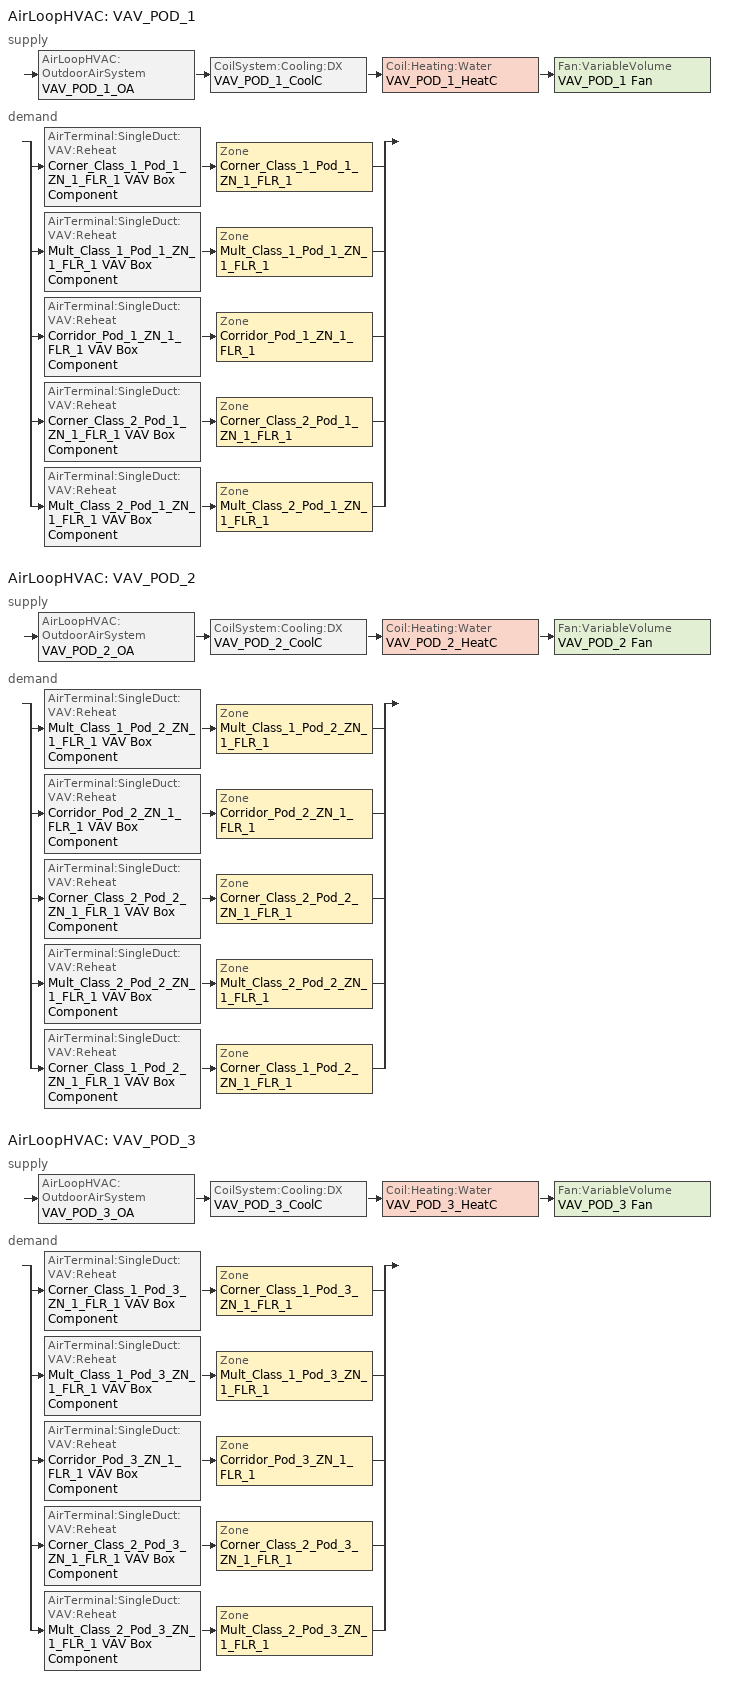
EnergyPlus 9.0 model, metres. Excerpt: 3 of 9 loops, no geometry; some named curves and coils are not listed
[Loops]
AirLoopHVAC 'VAV_POD_1'
 supply: AirLoopHVAC:OutdoorAirSystem 'VAV_POD_1_OA' > CoilSystem:Cooling:DX 'VAV_POD_1_CoolC' > Coil:Heating:Water 'VAV_POD_1_HeatC' > Fan:VariableVolume 'VAV_POD_1 Fan'
 demand: split
  | AirTerminal:SingleDuct:VAV:Reheat 'Corner_Class_1_Pod_1_ZN_1_FLR_1 VAV Box Component' > Zone 'Corner_Class_1_Pod_1_ZN_1_FLR_1'
  | AirTerminal:SingleDuct:VAV:Reheat 'Mult_Class_1_Pod_1_ZN_1_FLR_1 VAV Box Component' > Zone 'Mult_Class_1_Pod_1_ZN_1_FLR_1'
  | AirTerminal:SingleDuct:VAV:Reheat 'Corridor_Pod_1_ZN_1_FLR_1 VAV Box Component' > Zone 'Corridor_Pod_1_ZN_1_FLR_1'
  | AirTerminal:SingleDuct:VAV:Reheat 'Corner_Class_2_Pod_1_ZN_1_FLR_1 VAV Box Component' > Zone 'Corner_Class_2_Pod_1_ZN_1_FLR_1'
  | AirTerminal:SingleDuct:VAV:Reheat 'Mult_Class_2_Pod_1_ZN_1_FLR_1 VAV Box Component' > Zone 'Mult_Class_2_Pod_1_ZN_1_FLR_1'
AirLoopHVAC 'VAV_POD_2'
 supply: AirLoopHVAC:OutdoorAirSystem 'VAV_POD_2_OA' > CoilSystem:Cooling:DX 'VAV_POD_2_CoolC' > Coil:Heating:Water 'VAV_POD_2_HeatC' > Fan:VariableVolume 'VAV_POD_2 Fan'
 demand: split
  | AirTerminal:SingleDuct:VAV:Reheat 'Mult_Class_1_Pod_2_ZN_1_FLR_1 VAV Box Component' > Zone 'Mult_Class_1_Pod_2_ZN_1_FLR_1'
  | AirTerminal:SingleDuct:VAV:Reheat 'Corridor_Pod_2_ZN_1_FLR_1 VAV Box Component' > Zone 'Corridor_Pod_2_ZN_1_FLR_1'
  | AirTerminal:SingleDuct:VAV:Reheat 'Corner_Class_2_Pod_2_ZN_1_FLR_1 VAV Box Component' > Zone 'Corner_Class_2_Pod_2_ZN_1_FLR_1'
  | AirTerminal:SingleDuct:VAV:Reheat 'Mult_Class_2_Pod_2_ZN_1_FLR_1 VAV Box Component' > Zone 'Mult_Class_2_Pod_2_ZN_1_FLR_1'
  | AirTerminal:SingleDuct:VAV:Reheat 'Corner_Class_1_Pod_2_ZN_1_FLR_1 VAV Box Component' > Zone 'Corner_Class_1_Pod_2_ZN_1_FLR_1'
AirLoopHVAC 'VAV_POD_3'
 supply: AirLoopHVAC:OutdoorAirSystem 'VAV_POD_3_OA' > CoilSystem:Cooling:DX 'VAV_POD_3_CoolC' > Coil:Heating:Water 'VAV_POD_3_HeatC' > Fan:VariableVolume 'VAV_POD_3 Fan'
 demand: split
  | AirTerminal:SingleDuct:VAV:Reheat 'Corner_Class_1_Pod_3_ZN_1_FLR_1 VAV Box Component' > Zone 'Corner_Class_1_Pod_3_ZN_1_FLR_1'
  | AirTerminal:SingleDuct:VAV:Reheat 'Mult_Class_1_Pod_3_ZN_1_FLR_1 VAV Box Component' > Zone 'Mult_Class_1_Pod_3_ZN_1_FLR_1'
  | AirTerminal:SingleDuct:VAV:Reheat 'Corridor_Pod_3_ZN_1_FLR_1 VAV Box Component' > Zone 'Corridor_Pod_3_ZN_1_FLR_1'
  | AirTerminal:SingleDuct:VAV:Reheat 'Corner_Class_2_Pod_3_ZN_1_FLR_1 VAV Box Component' > Zone 'Corner_Class_2_Pod_3_ZN_1_FLR_1'
  | AirTerminal:SingleDuct:VAV:Reheat 'Mult_Class_2_Pod_3_ZN_1_FLR_1 VAV Box Component' > Zone 'Mult_Class_2_Pod_3_ZN_1_FLR_1'
[Sizing:Zone] Zone Cooling Design Supply Air Temperature Input Method=SupplyAirTemperature; Zone Cooling Design Supply Air Temperature {C}=12.8; Zone Heating Design Supply Air Temperature Input Method=SupplyAirTemperature; Zone Heating Design Supply Air Temperature {C}=40; Zone Cooling Design Supply Air Humidity Ratio {kgWater/kgDryAir}=0.0085; Zone Heating Design Supply Air Humidity Ratio {kgWater/kgDryAir}=0.008; Cooling Design Air Flow Method=DesignDay; Cooling Design Air Flow Rate {m3/s}=0; Cooling Minimum Air Flow {m3/s}=0; Cooling Minimum Air Flow Fraction=0; Heating Design Air Flow Method=DesignDay; Heating Design Air Flow Rate {m3/s}=0; Design Specification Zone Air Distribution Object=VAV_Zone_AirDistribution
Name | Design Specification Outdoor Air Object
Corner_Class_1_Pod_1_ZN_1_FLR_1 | SZ DSOA Corner_Class_1_Pod_1_ZN_1_FLR_1
Mult_Class_1_Pod_1_ZN_1_FLR_1 | SZ DSOA Mult_Class_1_Pod_1_ZN_1_FLR_1
Corridor_Pod_1_ZN_1_FLR_1 | SZ DSOA Corridor_Pod_1_ZN_1_FLR_1
Corner_Class_2_Pod_1_ZN_1_FLR_1 | SZ DSOA Corner_Class_2_Pod_1_ZN_1_FLR_1
Mult_Class_2_Pod_1_ZN_1_FLR_1 | SZ DSOA Mult_Class_2_Pod_1_ZN_1_FLR_1
Corner_Class_1_Pod_2_ZN_1_FLR_1 | SZ DSOA Corner_Class_1_Pod_2_ZN_1_FLR_1
Mult_Class_1_Pod_2_ZN_1_FLR_1 | SZ DSOA Mult_Class_1_Pod_2_ZN_1_FLR_1
Corridor_Pod_2_ZN_1_FLR_1 | SZ DSOA Corridor_Pod_2_ZN_1_FLR_1
Corner_Class_2_Pod_2_ZN_1_FLR_1 | SZ DSOA Corner_Class_2_Pod_2_ZN_1_FLR_1
Mult_Class_2_Pod_2_ZN_1_FLR_1 | SZ DSOA Mult_Class_2_Pod_2_ZN_1_FLR_1
Corner_Class_1_Pod_3_ZN_1_FLR_1 | SZ DSOA Corner_Class_1_Pod_3_ZN_1_FLR_1
Mult_Class_1_Pod_3_ZN_1_FLR_1 | SZ DSOA Mult_Class_1_Pod_3_ZN_1_FLR_1
Corridor_Pod_3_ZN_1_FLR_1 | SZ DSOA Corridor_Pod_3_ZN_1_FLR_1
Corner_Class_2_Pod_3_ZN_1_FLR_1 | SZ DSOA Corner_Class_2_Pod_3_ZN_1_FLR_1
Mult_Class_2_Pod_3_ZN_1_FLR_1 | SZ DSOA Mult_Class_2_Pod_3_ZN_1_FLR_1
[DesignSpecification:OutdoorAir]
Name | Outdoor Air Method | Outdoor Air Flow per Zone Floor Area {m3/s-m2} | Outdoor Air Flow per Person {m3/s-person}
SZ DSOA Corner_Class_1_Pod_1_ZN_1_FLR_1; SZ DSOA Mult_Class_1_Pod_1_ZN_1_FLR_1; SZ DSOA Corner_Class_2_Pod_1_ZN_1_FLR_1; SZ DSOA Mult_Class_2_Pod_1_ZN_1_FLR_1; SZ DSOA Corner_Class_1_Pod_2_ZN_1_FLR_1; SZ DSOA Mult_Class_1_Pod_2_ZN_1_FLR_1; SZ DSOA Corner_Class_2_Pod_2_ZN_1_FLR_1; SZ DSOA Mult_Class_2_Pod_2_ZN_1_FLR_1; SZ DSOA Corner_Class_1_Pod_3_ZN_1_FLR_1; SZ DSOA Mult_Class_1_Pod_3_ZN_1_FLR_1; SZ DSOA Corner_Class_2_Pod_3_ZN_1_FLR_1; SZ DSOA Mult_Class_2_Pod_3_ZN_1_FLR_1 | Flow/Area | 0.00187948
SZ DSOA Corridor_Pod_1_ZN_1_FLR_1; SZ DSOA Corridor_Pod_2_ZN_1_FLR_1; SZ DSOA Corridor_Pod_3_ZN_1_FLR_1 | Flow/Area | 0.000304781
Classroom_OA_Design_Spec | Sum | 0.00060972 | 0.00472
Corridor_OA_Design_Spec | Sum | 0.000304781 | 1e-08
[DesignSpecification:ZoneAirDistribution] Zone Air Distribution Effectiveness in Cooling Mode=1; Zone Air Distribution Effectiveness in Heating Mode=1
Name | Minimum Zone Ventilation Efficiency
VAV_Zone_AirDistribution | 0.6
Pod_Zones_Air_Distribution
[Sizing:System] Type of Load to Size On=Sensible; Central Heating Maximum System Air Flow Ratio=0.3; Preheat Design Temperature {C}=7; Preheat Design Humidity Ratio {kgWater/kgDryAir}=0.008; Precool Design Temperature {C}=12.8; Precool Design Humidity Ratio {kgWater/kgDryAir}=0.008; Central Cooling Design Supply Air Temperature {C}=12.8; Central Heating Design Supply Air Temperature {C}=12.8; Type of Zone Sum to Use=Coincident; 100% Outdoor Air in Cooling=No; 100% Outdoor Air in Heating=No; Central Cooling Design Supply Air Humidity Ratio {kgWater/kgDryAir}=0.0085; Central Heating Design Supply Air Humidity Ratio {kgWater/kgDryAir}=0.008; Cooling Supply Air Flow Rate Method=DesignDay; Cooling Supply Air Flow Rate {m3/s}=0; Heating Supply Air Flow Rate Method=DesignDay; Heating Supply Air Flow Rate {m3/s}=0; System Outdoor Air Method=ZoneSum
Name | Design Outdoor Air Flow Rate {m3/s}
VAV_POD_1; VAV_POD_2 | 2.9649
VAV_POD_3 | 2.5589
[ZoneControl:Thermostat] Control Type Schedule=Dual Zone Control Type Sched
Name | Zone or ZoneList | Control 1
Corner_Class_1_Pod_1_ZN_1_FLR_1 Thermostat | Corner_Class_1_Pod_1_ZN_1_FLR_1 | Corner_Class_1_Pod_1_ZN_1_FLR_1 DualSPSched
Mult_Class_1_Pod_1_ZN_1_FLR_1 Thermostat | Mult_Class_1_Pod_1_ZN_1_FLR_1 | Mult_Class_1_Pod_1_ZN_1_FLR_1 DualSPSched
Corridor_Pod_1_ZN_1_FLR_1 Thermostat | Corridor_Pod_1_ZN_1_FLR_1 | Corridor_Pod_1_ZN_1_FLR_1 DualSPSched
Corner_Class_2_Pod_1_ZN_1_FLR_1 Thermostat | Corner_Class_2_Pod_1_ZN_1_FLR_1 | Corner_Class_2_Pod_1_ZN_1_FLR_1 DualSPSched
Mult_Class_2_Pod_1_ZN_1_FLR_1 Thermostat | Mult_Class_2_Pod_1_ZN_1_FLR_1 | Mult_Class_2_Pod_1_ZN_1_FLR_1 DualSPSched
Corner_Class_1_Pod_2_ZN_1_FLR_1 Thermostat | Corner_Class_1_Pod_2_ZN_1_FLR_1 | Corner_Class_1_Pod_2_ZN_1_FLR_1 DualSPSched
Mult_Class_1_Pod_2_ZN_1_FLR_1 Thermostat | Mult_Class_1_Pod_2_ZN_1_FLR_1 | Mult_Class_1_Pod_2_ZN_1_FLR_1 DualSPSched
Corridor_Pod_2_ZN_1_FLR_1 Thermostat | Corridor_Pod_2_ZN_1_FLR_1 | Corridor_Pod_2_ZN_1_FLR_1 DualSPSched
Corner_Class_2_Pod_2_ZN_1_FLR_1 Thermostat | Corner_Class_2_Pod_2_ZN_1_FLR_1 | Corner_Class_2_Pod_2_ZN_1_FLR_1 DualSPSched
Mult_Class_2_Pod_2_ZN_1_FLR_1 Thermostat | Mult_Class_2_Pod_2_ZN_1_FLR_1 | Mult_Class_2_Pod_2_ZN_1_FLR_1 DualSPSched
Corner_Class_1_Pod_3_ZN_1_FLR_1 Thermostat | Corner_Class_1_Pod_3_ZN_1_FLR_1 | Corner_Class_1_Pod_3_ZN_1_FLR_1 DualSPSched
Mult_Class_1_Pod_3_ZN_1_FLR_1 Thermostat | Mult_Class_1_Pod_3_ZN_1_FLR_1 | Mult_Class_1_Pod_3_ZN_1_FLR_1 DualSPSched
Corridor_Pod_3_ZN_1_FLR_1 Thermostat | Corridor_Pod_3_ZN_1_FLR_1 | Corridor_Pod_3_ZN_1_FLR_1 DualSPSched
Corner_Class_2_Pod_3_ZN_1_FLR_1 Thermostat | Corner_Class_2_Pod_3_ZN_1_FLR_1 | Corner_Class_2_Pod_3_ZN_1_FLR_1 DualSPSched
Mult_Class_2_Pod_3_ZN_1_FLR_1 Thermostat | Mult_Class_2_Pod_3_ZN_1_FLR_1 | Mult_Class_2_Pod_3_ZN_1_FLR_1 DualSPSched
[ThermostatSetpoint:DualSetpoint] Heating Setpoint Temperature Schedule=HTGSETP_SCH_YES_OPTIMUM; Cooling Setpoint Temperature Schedule=CLGSETP_SCH_YES_OPTIMUM
Corner_Class_1_Pod_1_ZN_1_FLR_1 DualSPSched; Mult_Class_1_Pod_1_ZN_1_FLR_1 DualSPSched; Corridor_Pod_1_ZN_1_FLR_1 DualSPSched; Corner_Class_2_Pod_1_ZN_1_FLR_1 DualSPSched; Mult_Class_2_Pod_1_ZN_1_FLR_1 DualSPSched; Corner_Class_1_Pod_2_ZN_1_FLR_1 DualSPSched; Mult_Class_1_Pod_2_ZN_1_FLR_1 DualSPSched; Corridor_Pod_2_ZN_1_FLR_1 DualSPSched; Corner_Class_2_Pod_2_ZN_1_FLR_1 DualSPSched; Mult_Class_2_Pod_2_ZN_1_FLR_1 DualSPSched; Corner_Class_1_Pod_3_ZN_1_FLR_1 DualSPSched; Mult_Class_1_Pod_3_ZN_1_FLR_1 DualSPSched; Corridor_Pod_3_ZN_1_FLR_1 DualSPSched; Corner_Class_2_Pod_3_ZN_1_FLR_1 DualSPSched; Mult_Class_2_Pod_3_ZN_1_FLR_1 DualSPSched
[AirTerminal:SingleDuct:VAV:Reheat] Availability Schedule=ALWAYS_ON; Maximum Air Flow Rate {m3/s}=AUTOSIZE; Zone Minimum Air Flow Input Method=Constant; Maximum Hot Water or Steam Flow Rate {m3/s}=AUTOSIZE; Minimum Hot Water or Steam Flow Rate {m3/s}=0; Convergence Tolerance=0.001; Damper Heating Action=ReverseWithLimits; Maximum Flow Fraction During Reheat=0.5; Maximum Reheat Air Temperature {C}=40
Name | Constant Minimum Air Flow Fraction | Reheat Coil
Corner_Class_1_Pod_1_ZN_1_FLR_1 VAV Box Component | 1 | Corner_Class_1_Pod_1_ZN_1_FLR_1 VAV Box Reheat Coil
Mult_Class_1_Pod_1_ZN_1_FLR_1 VAV Box Component | 1 | Mult_Class_1_Pod_1_ZN_1_FLR_1 VAV Box Reheat Coil
Corridor_Pod_1_ZN_1_FLR_1 VAV Box Component | 0.348 | Corridor_Pod_1_ZN_1_FLR_1 VAV Box Reheat Coil
Corner_Class_2_Pod_1_ZN_1_FLR_1 VAV Box Component | 1 | Corner_Class_2_Pod_1_ZN_1_FLR_1 VAV Box Reheat Coil
Mult_Class_2_Pod_1_ZN_1_FLR_1 VAV Box Component | 1 | Mult_Class_2_Pod_1_ZN_1_FLR_1 VAV Box Reheat Coil
Corner_Class_1_Pod_2_ZN_1_FLR_1 VAV Box Component | 1 | Corner_Class_1_Pod_2_ZN_1_FLR_1 VAV Box Reheat Coil
Mult_Class_1_Pod_2_ZN_1_FLR_1 VAV Box Component | 1 | Mult_Class_1_Pod_2_ZN_1_FLR_1 VAV Box Reheat Coil
Corridor_Pod_2_ZN_1_FLR_1 VAV Box Component | 0.35 | Corridor_Pod_2_ZN_1_FLR_1 VAV Box Reheat Coil
Corner_Class_2_Pod_2_ZN_1_FLR_1 VAV Box Component | 1 | Corner_Class_2_Pod_2_ZN_1_FLR_1 VAV Box Reheat Coil
Mult_Class_2_Pod_2_ZN_1_FLR_1 VAV Box Component | 1 | Mult_Class_2_Pod_2_ZN_1_FLR_1 VAV Box Reheat Coil
Corner_Class_1_Pod_3_ZN_1_FLR_1 VAV Box Component | 1 | Corner_Class_1_Pod_3_ZN_1_FLR_1 VAV Box Reheat Coil
Mult_Class_1_Pod_3_ZN_1_FLR_1 VAV Box Component | 1 | Mult_Class_1_Pod_3_ZN_1_FLR_1 VAV Box Reheat Coil
Corridor_Pod_3_ZN_1_FLR_1 VAV Box Component | 0.342 | Corridor_Pod_3_ZN_1_FLR_1 VAV Box Reheat Coil
Corner_Class_2_Pod_3_ZN_1_FLR_1 VAV Box Component | 1 | Corner_Class_2_Pod_3_ZN_1_FLR_1 VAV Box Reheat Coil
Mult_Class_2_Pod_3_ZN_1_FLR_1 VAV Box Component | 1 | Mult_Class_2_Pod_3_ZN_1_FLR_1 VAV Box Reheat Coil
[Zone equipment]
Corner_Class_1_Pod_1_ZN_1_FLR_1: Corner_Class_1_Pod_1_ZN_1_FLR_1 VAV Box Component
Mult_Class_1_Pod_1_ZN_1_FLR_1: Mult_Class_1_Pod_1_ZN_1_FLR_1 VAV Box Component
Corridor_Pod_1_ZN_1_FLR_1: Corridor_Pod_1_ZN_1_FLR_1 VAV Box Component
Corner_Class_2_Pod_1_ZN_1_FLR_1: Corner_Class_2_Pod_1_ZN_1_FLR_1 VAV Box Component
Mult_Class_2_Pod_1_ZN_1_FLR_1: Mult_Class_2_Pod_1_ZN_1_FLR_1 VAV Box Component
Corner_Class_1_Pod_2_ZN_1_FLR_1: Corner_Class_1_Pod_2_ZN_1_FLR_1 VAV Box Component
Mult_Class_1_Pod_2_ZN_1_FLR_1: Mult_Class_1_Pod_2_ZN_1_FLR_1 VAV Box Component
Corridor_Pod_2_ZN_1_FLR_1: Corridor_Pod_2_ZN_1_FLR_1 VAV Box Component
Corner_Class_2_Pod_2_ZN_1_FLR_1: Corner_Class_2_Pod_2_ZN_1_FLR_1 VAV Box Component
Mult_Class_2_Pod_2_ZN_1_FLR_1: Mult_Class_2_Pod_2_ZN_1_FLR_1 VAV Box Component
Corner_Class_1_Pod_3_ZN_1_FLR_1: Corner_Class_1_Pod_3_ZN_1_FLR_1 VAV Box Component
Mult_Class_1_Pod_3_ZN_1_FLR_1: Mult_Class_1_Pod_3_ZN_1_FLR_1 VAV Box Component
Corridor_Pod_3_ZN_1_FLR_1: Corridor_Pod_3_ZN_1_FLR_1 VAV Box Component
Corner_Class_2_Pod_3_ZN_1_FLR_1: Corner_Class_2_Pod_3_ZN_1_FLR_1 VAV Box Component
Mult_Class_2_Pod_3_ZN_1_FLR_1: Mult_Class_2_Pod_3_ZN_1_FLR_1 VAV Box Component
[Fan:VariableVolume] Availability Schedule=HVACOperationSchd; Fan Total Efficiency=0.59605; Pressure Rise {Pa}=1389.42; Maximum Flow Rate {m3/s}=AUTOSIZE; Fan Power Minimum Flow Rate Input Method=Fraction; Fan Power Minimum Flow Fraction=0.25; Motor Efficiency=0.917; Motor In Airstream Fraction=1; Fan Power Coefficient 5=0
Name | Fan Power Coefficient 1 | Fan Power Coefficient 2 | Fan Power Coefficient 3 | Fan Power Coefficient 4
VAV_POD_1 Fan; VAV_POD_2 Fan | 0.0408 | 0.088 | -0.0729 | 0.9437
VAV_POD_3 Fan | 0.189848 | 0.31447 | 0.495682 | 0
[Coil:Cooling:DX:TwoSpeed] Availability Schedule=ALWAYS_ON; High Speed Gross Rated Total Cooling Capacity {W}Sep 25, 2012: DX_TwoSpeedObject_from_VAV=AUTOSIZE; High Speed Gross Rated Sensible Heat RatioSep 25, 2012: DX_TwoSpeedObject_from_VAV=AUTOSIZE; High Speed Gross Rated Cooling COP {W/W}Sep 25, 2012: DX_TwoSpeedObject_from_VAV=3.73224; High Speed Rated Air Flow Rate {m3/s}Sep 25, 2012: DX_TwoSpeedObject_from_VAV=AUTOSIZE; Low Speed Gross Rated Total Cooling Capacity {W}Sep 25, 2012: DX_TwoSpeedObject_from_VAV=AUTOSIZE; Low Speed Gross Rated Sensible Heat RatioSep 25, 2012: DX_TwoSpeedObject_from_VAV=AUTOSIZE; Low Speed Gross Rated Cooling COP {W/W}Sep 25, 2012: DX_TwoSpeedObject_from_VAV=3.73224; Low Speed Rated Air Flow Rate {m3/s}Sep 25, 2012: DX_TwoSpeedObject_from_VAV=AUTOSIZE
Name | Total Cooling Capacity Function of Temperature Curve | Total Cooling Capacity Function of Flow Fraction Curve | Energy Input Ratio Function of Temperature Curve | Energy Input Ratio Function of Flow Fraction Curve | Part Load Fraction Correlation Curve | Low Speed Total Cooling Capacity Function of Temperature Curve | Low Speed Energy Input Ratio Function of Temperature Curve
VAV_POD_1_CoolC DXCoil | VAV_POD_1_CoolCLennoxStandard10Ton_TGA120S2B_CapFT | VAV_POD_1_CoolCLennoxStandard10Ton_TGA120S2B_CapFF | VAV_POD_1_CoolCLennoxStandard10Ton_TGA120S2B_EIRFT | VAV_POD_1_CoolCLennoxStandard10Ton_TGA120S2B_EIRFFF | VAV_POD_1_CoolCLennoxStandard10Ton_TGA120S2B_PLR | VAV_POD_1_CoolCLennoxStandard10Ton_TGA120S2B_CapFT | VAV_POD_1_CoolCLennoxStandard10Ton_TGA120S2B_EIRFT
VAV_POD_2_CoolC DXCoil | VAV_POD_2_CoolCLennoxStandard10Ton_TGA120S2B_CapFT | VAV_POD_2_CoolCLennoxStandard10Ton_TGA120S2B_CapFF | VAV_POD_2_CoolCLennoxStandard10Ton_TGA120S2B_EIRFT | VAV_POD_2_CoolCLennoxStandard10Ton_TGA120S2B_EIRFFF | VAV_POD_2_CoolCLennoxStandard10Ton_TGA120S2B_PLR | VAV_POD_2_CoolCLennoxStandard10Ton_TGA120S2B_CapFT | VAV_POD_2_CoolCLennoxStandard10Ton_TGA120S2B_EIRFT
VAV_POD_3_CoolC DXCoil | VAV_POD_3_CoolCLennoxStandard10Ton_TGA120S2B_CapFT | VAV_POD_3_CoolCLennoxStandard10Ton_TGA120S2B_CapFF | VAV_POD_3_CoolCLennoxStandard10Ton_TGA120S2B_EIRFT | VAV_POD_3_CoolCLennoxStandard10Ton_TGA120S2B_EIRFFF | VAV_POD_3_CoolCLennoxStandard10Ton_TGA120S2B_PLR | VAV_POD_3_CoolCLennoxStandard10Ton_TGA120S2B_CapFT | VAV_POD_3_CoolCLennoxStandard10Ton_TGA120S2B_EIRFT
[Coil:Heating:Water] Availability Schedule=ALWAYS_ON; U-Factor Times Area Value {W/K}=AUTOSIZE; Maximum Water Flow Rate {m3/s}=AUTOSIZE; Performance Input Method=UFactorTimesAreaAndDesignWaterFlowRate; Rated Capacity {W}=AUTOSIZE; Rated Inlet Water Temperature {C}=82.2; Rated Inlet Air Temperature {C}=12.8; Rated Outlet Water Temperature {C}=71.1; Rated Outlet Air Temperature {C}=40
VAV_POD_1_HeatC; VAV_POD_2_HeatC; VAV_POD_3_HeatC
[CoilSystem:Cooling:DX] Availability Schedule=ALWAYS_ON
Name | Cooling Coil
VAV_POD_1_CoolC | VAV_POD_1_CoolC DXCoil
VAV_POD_2_CoolC | VAV_POD_2_CoolC DXCoil
VAV_POD_3_CoolC | VAV_POD_3_CoolC DXCoil
[Controller:WaterCoil] Control Variable=Temperature; Action=Normal; Actuator Variable=Flow; Controller Convergence Tolerance {deltaC}=0.0001; Maximum Actuated Flow {m3/s}=AUTOSIZE; Minimum Actuated Flow {m3/s}=0
VAV_POD_1_HeatC_Controller; VAV_POD_2_HeatC_Controller; VAV_POD_3_HeatC_Controller
[Controller:OutdoorAir] Maximum Outdoor Air Flow Rate {m3/s}=AUTOSIZE; Economizer Control Type=DifferentialEnthalpy; Economizer Control Action Type=ModulateFlow; Lockout Type=LockoutWithHeating; Minimum Limit Type=FixedMinimum; Minimum Outdoor Air Schedule=MinOA_MotorizedDamper_Sched; Heat Recovery Bypass Control Type=BypassWhenOAFlowGreaterThanMinimum
Name | Minimum Outdoor Air Flow Rate {m3/s} | Maximum Fraction of Outdoor Air Schedule | Mechanical Ventilation Controller | Minimum Outdoor Air Flow Rate {m3/s}                        !- Minimum Outdoor Air Flow Rate {m3/s}
VAV_POD_1_OA_Controller | 0 | VAV_POD_1 Max OA Fraction | VAV_POD_1_DCV
VAV_POD_2_OA_Controller |  | VAV_POD_2 Max OA Fraction | VAV_POD_2_DCV | 0
VAV_POD_3_OA_Controller | 0 | VAV_POD_3 Max OA Fraction | VAV_POD_3_DCV
[AirLoopHVAC] Design Supply Air Flow Rate {m3/s}=AUTOSIZE
VAV_POD_1; VAV_POD_2; VAV_POD_3
[SetpointManager:Scheduled] Control Variable=Temperature; Schedule=VAV-Supply-Air-Temp-Sch
Name | Setpoint Node or NodeList
VAV_POD_1 SAT setpoint | VAV_POD_1 Supply Equipment Outlet Node
VAV_POD_2 SAT setpoint | VAV_POD_2 Supply Equipment Outlet Node
VAV_POD_3 SAT setpoint | VAV_POD_3 Supply Equipment Outlet Node
[AvailabilityManager:NightCycle] Applicability Schedule=Always_On; Fan Schedule=HVACOperationSchd; Control Type=CycleOnAny; Thermostat Tolerance {deltaC}=1; Cycling Run Time Control Type=FixedRunTime; Cycling Run Time {s}=1800
VAV_POD_1 Availability Manager; VAV_POD_2 Availability Manager; VAV_POD_3 Availability Manager; VAV_OTHER Availability Manager; PSZ-AC_2:5 Availability Manager; PSZ-AC_1:6 Availability Manager; PSZ-AC_2:7 Availability Manager
[SetpointManager:MixedAir] Control Variable=Temperature
Name | Setpoint Node or NodeList
VAV_POD_1_CoolC SAT Manager | VAV_POD_1_CoolC-VAV_POD_1_HeatCNode
VAV_POD_1_HeatC SAT Manager | VAV_POD_1_HeatC-VAV_POD_1 FanNode
VAV_POD_1_OAMixed Air Temp Manager | VAV_POD_1_OA-VAV_POD_1_CoolCNode
VAV_POD_2_CoolC SAT Manager | VAV_POD_2_CoolC-VAV_POD_2_HeatCNode
VAV_POD_2_HeatC SAT Manager | VAV_POD_2_HeatC-VAV_POD_2 FanNode
VAV_POD_2_OAMixed Air Temp Manager | VAV_POD_2_OA-VAV_POD_2_CoolCNode
VAV_POD_3_CoolC SAT Manager | VAV_POD_3_CoolC-VAV_POD_3_HeatCNode
VAV_POD_3_HeatC SAT Manager | VAV_POD_3_HeatC-VAV_POD_3 FanNode
VAV_POD_3_OAMixed Air Temp Manager | VAV_POD_3_OA-VAV_POD_3_CoolCNode
[SetpointManager:OutdoorAirPretreat] Control Variable=Temperature; Minimum Setpoint Temperature {C}=-99; Maximum Setpoint Temperature {C}=99; Minimum Setpoint Humidity Ratio {kgWater/kgDryAir}=0.00001; Maximum Setpoint Humidity Ratio {kgWater/kgDryAir}=1
Name | Setpoint Node or NodeList
VAV_Pod_1 Heat Exhchanger Supply Air Temp Manager | VAV_Pod_1 Heat Recovery Outlet Node
VAV_Pod_2 Heat Exhchanger Supply Air Temp Manager | VAV_Pod_2 Heat Recovery Outlet Node
VAV_Pod_3 Heat Exhchanger Supply Air Temp Manager | VAV_Pod_3 Heat Recovery Outlet Node
[HeatExchanger:AirToAir:SensibleAndLatent] Availability Schedule=Always_On; Nominal Supply Air Flow Rate {m3/s}=AUTOSIZE; Sensible Effectiveness at 100% Heating Air Flow=0.7; Latent Effectiveness at 100% Heating Air Flow=0.6; Sensible Effectiveness at 75% Heating Air Flow=0.7; Latent Effectiveness at 75% Heating Air Flow=0.6; Sensible Effectiveness at 100% Cooling Air Flow=0.75; Latent Effectiveness at 100% Cooling Air Flow=0.6; Sensible Effectiveness at 75% Cooling Air Flow=0.75; Latent Effectiveness at 75% Cooling Air Flow=0.6; Supply Air Outlet Temperature Control=Yes; Heat Exchanger Type=Rotary; Frost Control Type=ExhaustOnly; Threshold Temperature {C}=-23.3; Initial Defrost Time Fraction=0.167; Rate of Defrost Time Fraction Increase {1/K}=1.44
Name | Nominal Electric Power {W}
VAV_POD_1 OA Heat Recovery; VAV_Pod_2 OA Heat Recovery | 2177.32
VAV_Pod_3 OA Heat Recovery | 1886.01
[Refrigeration:CompressorRack] Heat Rejection Location=ZONE; Design Condenser Fan Power {W}=350; Condenser Type=AIRCOOLED
Name | Design Compressor Rack COP {W/W} | Compressor Rack COP Function of Temperature Curve | Condenser Fan Power Function of Temperature Curve | Refrigeration Case Name or WalkIn Name or CaseAndWalkInList
RACK1 | 2.32 | RACK1_RackCOPfTCurve | RACK1_RackCondFanCurve2 | RACK1CaseList
RACK2 | 6.98 | RACK2_RackCOPfTCurve |  | RACK2CaseList
[Controller:MechanicalVentilation]
VAV_POD_1_DCV: MinOA_Sched, No, VentilationRateProcedure, Corner_Class_1_Pod_1_ZN_1_FLR_1, Classroom_OA_Design_Spec, Pod_Zones_Air_Distribution, Mult_Class_1_Pod_1_ZN_1_FLR_1, Classroom_OA_Design_Spec, Pod_Zones_Air_Distribution, Corridor_Pod_1_ZN_1_FLR_1, Corridor_OA_Design_Spec, Pod_Zones_Air_Distribution, Corner_Class_2_Pod_1_ZN_1_FLR_1, Classroom_OA_Design_Spec, Pod_Zones_Air_Distribution, Mult_Class_2_Pod_1_ZN_1_FLR_1, Classroom_OA_Design_Spec, Pod_Zones_Air_Distribution
VAV_POD_2_DCV: MinOA_Sched, No, VentilationRateProcedure, Corner_Class_1_Pod_2_ZN_1_FLR_1, Classroom_OA_Design_Spec, Pod_Zones_Air_Distribution, Mult_Class_1_Pod_2_ZN_1_FLR_1, Classroom_OA_Design_Spec, Pod_Zones_Air_Distribution, Corridor_Pod_2_ZN_1_FLR_1, Corridor_OA_Design_Spec, Pod_Zones_Air_Distribution, Corner_Class_2_Pod_2_ZN_1_FLR_1, Classroom_OA_Design_Spec, Pod_Zones_Air_Distribution, Mult_Class_2_Pod_2_ZN_1_FLR_1, Classroom_OA_Design_Spec, Pod_Zones_Air_Distribution
VAV_POD_3_DCV: MinOA_Sched, No, VentilationRateProcedure, Corner_Class_1_Pod_3_ZN_1_FLR_1, Classroom_OA_Design_Spec, Pod_Zones_Air_Distribution, Mult_Class_1_Pod_3_ZN_1_FLR_1, Classroom_OA_Design_Spec, Pod_Zones_Air_Distribution, Corridor_Pod_3_ZN_1_FLR_1, Corridor_OA_Design_Spec, Pod_Zones_Air_Distribution, Corner_Class_2_Pod_3_ZN_1_FLR_1, Classroom_OA_Design_Spec, Pod_Zones_Air_Distribution, Mult_Class_2_Pod_3_ZN_1_FLR_1, Classroom_OA_Design_Spec, Pod_Zones_Air_Distribution
[EnergyManagementSystem:Sensor]
Facility_Int_LTG: Output:Variable or Output:Meter=InteriorLights:Electricity
OAT_F: Output:Variable or Output:Meter=Site Outdoor Air Drybulb Temperature
OAT: Output:Variable or Output:Meter=Site Outdoor Air Drybulb Temperature; Output:Variable or Output:Meter Index Key=Environment
ActualOccupancy: Output:Variable or Output:Meter=Schedule Value; Output:Variable or Output:Meter Index Key=Offices Binary Occupancy
cCL1_Pod_1_ZN_1_FLR_1_LSr: Output:Variable or Output:Meter=Zone Lights Electric Power; Output:Variable or Output:Meter Index Key=Corner_Class_1_Pod_1_ZN_1_FLR_1
cCL1_Pod_1_ZN_1_FLR_1_OSr: Output:Variable or Output:Meter=People Occupant Count; Output:Variable or Output:Meter Index Key=Corner_Class_1_Pod_1_ZN_1_FLR_1
mCl1_Pod_1_ZN_1_FLR_1_LSr: Output:Variable or Output:Meter=Zone Lights Electric Power; Output:Variable or Output:Meter Index Key=Mult_Class_1_Pod_1_ZN_1_FLR_1
mCl1_Pod_1_ZN_1_FLR_1_OSr: Output:Variable or Output:Meter=People Occupant Count; Output:Variable or Output:Meter Index Key=Mult_Class_1_Pod_1_ZN_1_FLR_1
cPOD1_ZN_1_FLR_1_LSr: Output:Variable or Output:Meter=Zone Lights Electric Power; Output:Variable or Output:Meter Index Key=Corridor_Pod_1_ZN_1_FLR_1
cPOD1_ZN_1_FLR_1_OSr; cPOD2_ZN_1_FLR_1_OSr; cPOD3_ZN_1_FLR_1_OSr: Output:Variable or Output:Meter=People Occupant Count; Output:Variable or Output:Meter Index Key Name and used "Corner_Class_1_Pod_1_ZN_1_FLR_1" Occupancy since this corridor is 0 people=Corner_Class_1_Pod_1_ZN_1_FLR_1
cCL2_Pod_1_ZN_1_FLR_1_LSr: Output:Variable or Output:Meter=Zone Lights Electric Power; Output:Variable or Output:Meter Index Key=Corner_Class_2_Pod_1_ZN_1_FLR_1
cCL2_Pod_1_ZN_1_FLR_1_OSr: Output:Variable or Output:Meter=People Occupant Count; Output:Variable or Output:Meter Index Key=Corner_Class_2_Pod_1_ZN_1_FLR_1
mCl2_Pod_1_ZN_1_FLR_1_LSr: Output:Variable or Output:Meter=Zone Lights Electric Power; Output:Variable or Output:Meter Index Key=Mult_Class_2_Pod_1_ZN_1_FLR_1
mCl2_Pod_1_ZN_1_FLR_1_OSr: Output:Variable or Output:Meter=People Occupant Count; Output:Variable or Output:Meter Index Key=Mult_Class_2_Pod_1_ZN_1_FLR_1
cCL1_Pod_2_ZN_1_FLR_1_LSr: Output:Variable or Output:Meter=Zone Lights Electric Power; Output:Variable or Output:Meter Index Key=Corner_Class_1_Pod_2_ZN_1_FLR_1
cCL1_Pod_2_ZN_1_FLR_1_OSr: Output:Variable or Output:Meter=People Occupant Count; Output:Variable or Output:Meter Index Key=Corner_Class_1_Pod_2_ZN_1_FLR_1
mCl1_Pod_2_ZN_1_FLR_1_LSr: Output:Variable or Output:Meter=Zone Lights Electric Power; Output:Variable or Output:Meter Index Key=Mult_Class_1_Pod_2_ZN_1_FLR_1
mCl1_Pod_2_ZN_1_FLR_1_OSr: Output:Variable or Output:Meter=People Occupant Count; Output:Variable or Output:Meter Index Key=Mult_Class_1_Pod_2_ZN_1_FLR_1
cPOD2_ZN_1_FLR_1_LSr: Output:Variable or Output:Meter=Zone Lights Electric Power; Output:Variable or Output:Meter Index Key=Corridor_Pod_2_ZN_1_FLR_1
cCL2_Pod_2_ZN_1_FLR_1_LSr: Output:Variable or Output:Meter=Zone Lights Electric Power; Output:Variable or Output:Meter Index Key=Corner_Class_2_Pod_2_ZN_1_FLR_1
cCL2_Pod_2_ZN_1_FLR_1_OSr: Output:Variable or Output:Meter=People Occupant Count; Output:Variable or Output:Meter Index Key=Corner_Class_2_Pod_2_ZN_1_FLR_1
mCl2_Pod_2_ZN_1_FLR_1_LSr: Output:Variable or Output:Meter=Zone Lights Electric Power; Output:Variable or Output:Meter Index Key=Mult_Class_2_Pod_2_ZN_1_FLR_1
mCl2_Pod_2_ZN_1_FLR_1_OSr: Output:Variable or Output:Meter=People Occupant Count; Output:Variable or Output:Meter Index Key=Mult_Class_2_Pod_2_ZN_1_FLR_1
cCL1_Pod_3_ZN_1_FLR_1_LSr: Output:Variable or Output:Meter=Zone Lights Electric Power; Output:Variable or Output:Meter Index Key=Corner_Class_1_Pod_3_ZN_1_FLR_1
cCL1_Pod_3_ZN_1_FLR_1_OSr: Output:Variable or Output:Meter=People Occupant Count; Output:Variable or Output:Meter Index Key=Corner_Class_1_Pod_3_ZN_1_FLR_1
mCl1_Pod_3_ZN_1_FLR_1_LSr: Output:Variable or Output:Meter=Zone Lights Electric Power; Output:Variable or Output:Meter Index Key=Mult_Class_1_Pod_3_ZN_1_FLR_1
mCl1_Pod_3_ZN_1_FLR_1_OSr: Output:Variable or Output:Meter=People Occupant Count; Output:Variable or Output:Meter Index Key=Mult_Class_1_Pod_3_ZN_1_FLR_1
cPOD3_ZN_1_FLR_1_LSr: Output:Variable or Output:Meter=Zone Lights Electric Power; Output:Variable or Output:Meter Index Key=Corridor_Pod_3_ZN_1_FLR_1
cCL2_Pod_3_ZN_1_FLR_1_LSr: Output:Variable or Output:Meter=Zone Lights Electric Power; Output:Variable or Output:Meter Index Key=Corner_Class_2_Pod_3_ZN_1_FLR_1
cCL2_Pod_3_ZN_1_FLR_1_OSr: Output:Variable or Output:Meter=People Occupant Count; Output:Variable or Output:Meter Index Key=Corner_Class_2_Pod_3_ZN_1_FLR_1
mCl2_Pod_3_ZN_1_FLR_1_LSr: Output:Variable or Output:Meter=Zone Lights Electric Power; Output:Variable or Output:Meter Index Key=Mult_Class_2_Pod_3_ZN_1_FLR_1
mCl2_Pod_3_ZN_1_FLR_1_OSr: Output:Variable or Output:Meter=People Occupant Count; Output:Variable or Output:Meter Index Key=Mult_Class_2_Pod_3_ZN_1_FLR_1
Main_Corridor_ZN_1_FLR_1_OSr; Lobby_ZN_1_FLR_1_OSr: Output:Variable or Output:Meter=People Occupant Count; Output:Variable or Output:Meter Index Key Name and used "Corner_Class_1_Pod_1_ZN_1_FLR_1" Occupancy since this lobby is 0 people=Corner_Class_1_Pod_1_ZN_1_FLR_1
Mech_ZN_1_FLR_1_OSr: Output:Variable or Output:Meter=People Occupant Count; Output:Variable or Output:Meter Index Key Name and used "Corner_Class_1_Pod_1_ZN_1_FLR_1" Occupancy since this Mechnical zone is 0 people=Corner_Class_1_Pod_1_ZN_1_FLR_1
Bath_ZN_1_FLR_1_OSr: Output:Variable or Output:Meter=People Occupant Count; Output:Variable or Output:Meter Index Key Name and used "Corner_Class_1_Pod_1_ZN_1_FLR_1" Occupancy since this Bath zone is 0 people=Corner_Class_1_Pod_1_ZN_1_FLR_1
VAV_POD_1_OA_VRP: Output:Variable or Output:Meter=Air System Outdoor Air Mechanical Ventilation Requested Mass Flow Rate; Output:Variable or Output:Meter Index Key=VAV_POD_1
VAV_POD_1_OA: Output:Variable or Output:Meter=Air System Outdoor Air Mass Flow Rate; Output:Variable or Output:Meter Index Key=VAV_POD_1
VAV_POD_1_SUPPLY_FLOW: Output:Variable or Output:Meter=System Node Standard Density Volume Flow Rate; Output:Variable or Output:Meter Index Key=VAV_POD_1_OA-VAV_POD_1_CoolCNode
VAV_POD_2_OA_VRP: Output:Variable or Output:Meter=Air System Outdoor Air Mechanical Ventilation Requested Mass Flow Rate; Output:Variable or Output:Meter Index Key=VAV_POD_2
VAV_POD_2_OA: Output:Variable or Output:Meter=Air System Outdoor Air Mass Flow Rate; Output:Variable or Output:Meter Index Key=VAV_POD_2
VAV_POD_2_SUPPLY_FLOW: Output:Variable or Output:Meter=System Node Standard Density Volume Flow Rate; Output:Variable or Output:Meter Index Key=VAV_POD_2_OA-VAV_POD_2_CoolCNode
VAV_POD_3_OA_VRP: Output:Variable or Output:Meter=Air System Outdoor Air Mechanical Ventilation Requested Mass Flow Rate; Output:Variable or Output:Meter Index Key=VAV_POD_3
VAV_POD_3_OA: Output:Variable or Output:Meter=Air System Outdoor Air Mass Flow Rate; Output:Variable or Output:Meter Index Key=VAV_POD_3
VAV_POD_3_SUPPLY_FLOW: Output:Variable or Output:Meter=System Node Standard Density Volume Flow Rate; Output:Variable or Output:Meter Index Key=VAV_POD_3_OA-VAV_POD_3_CoolCNode
[EnergyManagementSystem:GlobalVariable]
Wired_LTG
BoilerType; CapRated; EtRated; PLRx; Ecx; SkinLossRate
[EnergyManagementSystem:Program]
Transformer_Load_Prog: SET Wired_LTG = Facility_Int_LTG*0.0119
OA_BASED_OPTIMUM_START_EMS_Program: IF DaylightSavings==0 && DayOfWeek>1 && DayOfWeek<>7 && Hour==6 && OAT<23.9 && OAT>1.7; SET CLGSETP_SCH_Actuator = 26.7; SET HTGSETP_SCH_Actuator = 15.6; SET CLGSETP_SCH_w_SB_Actuator = 26.7; SET HTGSETP_SCH_w_SB_Actuator = 15.6; ELSEIF DaylightSavings==1 && DayOfWeek>1 && DayOfWeek<>7 && Hour==5 && OAT<23.9 && OAT>1.7; SET CLGSETP_SCH_Actuator = 26.7; SET HTGSETP_SCH_Actuator = 15.6; SET CLGSETP_SCH_w_SB_Actuator = 26.7; SET HTGSETP_SCH_w_SB_Actuator = 15.6; ELSE; SET CLGSETP_SCH_Actuator = NULL; SET HTGSETP_SCH_Actuator = NULL; SET CLGSETP_SCH_w_SB_Actuator = NULL; SET HTGSETP_SCH_w_SB_Actuator = NULL; ENDIF
SetBoilerPar: SET CapRated =  253313.73; SET EtRated =  0.8; SET CapRated = (CapRated *3.412)/1000; SET SkinLossRate = 0.02; SET BoilerType = 1; IF BoilerType  == 1; IF CapRated >10000; SET PLRx = 0.2; ELSEIF CapRated >5000; SET PLRx = 0.25; ELSEIF CapRated >1000; SET PLRx = 0.33; ELSE; SET BoilerType = 2; SET PLRx = 0.2; ENDIF; ELSE; SET PLRx = 0.2; ENDIF; IF BoilerType == 1; SET CurveX = 0.975 + 0.305 * PLRx - 0.527 * (PLRx^2) + 0.249 * (PLRx^3); ELSE; SET CurveX = 0.907 + 0.320 * PLRx - 0.420 * (PLRx^2) + 0.193 * (PLRx^3); ENDIF; SET LoadX = CapRated * PLRx; SET Etx = CurveX * EtRated; SET InputEx = LoadX/Etx; SET SkinEx = CapRated * SkinLossRate; SET Ecx = (LoadX + SkinEx)/InputEx
SetBoilerCurve: IF BoilerPLR >= PLRx; IF BoilerType == 1; SET BoilerCurve = 0.975 + 0.305*BoilerPLR - 0.527*(BoilerPLR^2) + 0.249*(BoilerPLR^3); ELSE; SET BoilerCurve = 0.907 + 0.320*BoilerPLR - 0.420*(BoilerPLR^2) + 0.193*(BoilerPLR^3); ENDIF; ELSE; IF BoilerPLR == 0; SET BoilerCurve = NULL; ELSE; IF BoilerPLR <0.05; SET BoilerCurve = (0.05/(0.05 + SkinLossRate)) * (Ecx/EtRated); ELSE; SET BoilerCurve = (BoilerPLR/(BoilerPLR + SkinLossRate)) * (Ecx/EtRated); ENDIF; ENDIF; ENDIF
SET_cCL1_Pod_1_ZN_1_FLR_1_Light_EMS_Program: SET cCL1_Pod_1_ZN_1_FLR_1_LSr_IP=0.093*cCL1_Pod_1_ZN_1_FLR_1_LSr/cCL1_Pod_1_ZN_1_FLR_1_Area; IF (cCL1_Pod_1_ZN_1_FLR_1_OSr <= 0) && (cCL1_Pod_1_ZN_1_FLR_1_LSr_IP >= 0.02); SET cCL1_Pod_1_ZN_1_FLR_1_LAr = 0.02*cCL1_Pod_1_ZN_1_FLR_1_Area/0.09290304; ELSE; SET cCL1_Pod_1_ZN_1_FLR_1_LAr = NULL; ENDIF
SET_mCl1_Pod_1_ZN_1_FLR_1_Light_EMS_Program: SET mCl1_Pod_1_ZN_1_FLR_1_LSr_IP=0.093*mCl1_Pod_1_ZN_1_FLR_1_LSr/mCl1_Pod_1_ZN_1_FLR_1_Area; IF (mCl1_Pod_1_ZN_1_FLR_1_OSr <= 0) && (mCl1_Pod_1_ZN_1_FLR_1_LSr_IP >= 0.02); SET mCl1_Pod_1_ZN_1_FLR_1_LAr = 0.02*mCl1_Pod_1_ZN_1_FLR_1_Area/0.09290304; ELSE; SET mCl1_Pod_1_ZN_1_FLR_1_LAr = NULL; ENDIF
SET_cPOD1_ZN_1_FLR_1_Light_EMS_Program: SET cPOD1_ZN_1_FLR_1_LSr_IP=0.093*cPOD1_ZN_1_FLR_1_LSr/cPOD1_ZN_1_FLR_1_Area; IF (cPOD1_ZN_1_FLR_1_OSr <= 0) && (cPOD1_ZN_1_FLR_1_LSr_IP >= 0.02); SET cPOD1_ZN_1_FLR_1_LAr = 0.02*cPOD1_ZN_1_FLR_1_Area/0.09290304; ELSE; SET cPOD1_ZN_1_FLR_1_LAr = NULL; ENDIF
SET_cCL2_Pod_1_ZN_1_FLR_1_Light_EMS_Program: SET cCL2_Pod_1_ZN_1_FLR_1_LSr_IP=0.093*cCL2_Pod_1_ZN_1_FLR_1_LSr/cCL2_Pod_1_ZN_1_FLR_1_Area; IF (cCL2_Pod_1_ZN_1_FLR_1_OSr <= 0) && (cCL2_Pod_1_ZN_1_FLR_1_LSr_IP >= 0.02); SET cCL2_Pod_1_ZN_1_FLR_1_LAr = 0.02*cCL2_Pod_1_ZN_1_FLR_1_Area/0.09290304; ELSE; SET cCL2_Pod_1_ZN_1_FLR_1_LAr = NULL; ENDIF
SET_mCl2_Pod_1_ZN_1_FLR_1_Light_EMS_Program: SET mCl2_Pod_1_ZN_1_FLR_1_LSr_IP=0.093*mCl2_Pod_1_ZN_1_FLR_1_LSr/mCl2_Pod_1_ZN_1_FLR_1_Area; IF (mCl2_Pod_1_ZN_1_FLR_1_OSr <= 0) && (mCl2_Pod_1_ZN_1_FLR_1_LSr_IP >= 0.02); SET mCl2_Pod_1_ZN_1_FLR_1_LAr = 0.02*mCl2_Pod_1_ZN_1_FLR_1_Area/0.09290304; ELSE; SET mCl2_Pod_1_ZN_1_FLR_1_LAr = NULL; ENDIF
SET_cCL1_Pod_2_ZN_1_FLR_1_Light_EMS_Program: SET cCL1_Pod_2_ZN_1_FLR_1_LSr_IP=0.093*cCL1_Pod_2_ZN_1_FLR_1_LSr/cCL1_Pod_2_ZN_1_FLR_1_Area; IF (cCL1_Pod_2_ZN_1_FLR_1_OSr <= 0) && (cCL1_Pod_2_ZN_1_FLR_1_LSr_IP >= 0.02); SET cCL1_Pod_2_ZN_1_FLR_1_LAr = 0.02*cCL1_Pod_2_ZN_1_FLR_1_Area/0.09290304; ELSE; SET cCL1_Pod_2_ZN_1_FLR_1_LAr = NULL; ENDIF
SET_mCl1_Pod_2_ZN_1_FLR_1_Light_EMS_Program: SET mCl1_Pod_2_ZN_1_FLR_1_LSr_IP=0.093*mCl1_Pod_2_ZN_1_FLR_1_LSr/mCl1_Pod_2_ZN_1_FLR_1_Area; IF (mCl1_Pod_2_ZN_1_FLR_1_OSr <= 0) && (mCl1_Pod_2_ZN_1_FLR_1_LSr_IP >= 0.02); SET mCl1_Pod_2_ZN_1_FLR_1_LAr = 0.02*mCl1_Pod_2_ZN_1_FLR_1_Area/0.09290304; ELSE; SET mCl1_Pod_2_ZN_1_FLR_1_LAr = NULL; ENDIF
SET_cPOD2_ZN_1_FLR_1_Light_EMS_Program: SET cPOD2_ZN_1_FLR_1_LSr_IP=0.093*cPOD2_ZN_1_FLR_1_LSr/cPOD2_ZN_1_FLR_1_Area; IF (cPOD2_ZN_1_FLR_1_OSr <= 0) && (cPOD2_ZN_1_FLR_1_LSr_IP >= 0.02); SET cPOD2_ZN_1_FLR_1_LAr = 0.02*cPOD2_ZN_1_FLR_1_Area/0.09290304; ELSE; SET cPOD2_ZN_1_FLR_1_LAr = NULL; ENDIF
SET_cCL2_Pod_2_ZN_1_FLR_1_Light_EMS_Program: SET cCL2_Pod_2_ZN_1_FLR_1_LSr_IP=0.093*cCL2_Pod_2_ZN_1_FLR_1_LSr/cCL2_Pod_2_ZN_1_FLR_1_Area; IF (cCL2_Pod_2_ZN_1_FLR_1_OSr <= 0) && (cCL2_Pod_2_ZN_1_FLR_1_LSr_IP >= 0.02); SET cCL2_Pod_2_ZN_1_FLR_1_LAr = 0.02*cCL2_Pod_2_ZN_1_FLR_1_Area/0.09290304; ELSE; SET cCL2_Pod_2_ZN_1_FLR_1_LAr = NULL; ENDIF
SET_mCl2_Pod_2_ZN_1_FLR_1_Light_EMS_Program: SET mCl2_Pod_2_ZN_1_FLR_1_LSr_IP=0.093*mCl2_Pod_2_ZN_1_FLR_1_LSr/mCl2_Pod_2_ZN_1_FLR_1_Area; IF (mCl2_Pod_2_ZN_1_FLR_1_OSr <= 0) && (mCl2_Pod_2_ZN_1_FLR_1_LSr_IP >= 0.02); SET mCl2_Pod_2_ZN_1_FLR_1_LAr = 0.02*mCl2_Pod_2_ZN_1_FLR_1_Area/0.09290304; ELSE; SET mCl2_Pod_2_ZN_1_FLR_1_LAr = NULL; ENDIF
SET_cCL1_Pod_3_ZN_1_FLR_1_Light_EMS_Program: SET cCL1_Pod_3_ZN_1_FLR_1_LSr_IP=0.093*cCL1_Pod_3_ZN_1_FLR_1_LSr/cCL1_Pod_3_ZN_1_FLR_1_Area; IF (cCL1_Pod_3_ZN_1_FLR_1_OSr <= 0) && (cCL1_Pod_3_ZN_1_FLR_1_LSr_IP >= 0.02); SET cCL1_Pod_3_ZN_1_FLR_1_LAr = 0.02*cCL1_Pod_3_ZN_1_FLR_1_Area/0.09290304; ELSE; SET cCL1_Pod_3_ZN_1_FLR_1_LAr = NULL; ENDIF
SET_mCl1_Pod_3_ZN_1_FLR_1_Light_EMS_Program: SET mCl1_Pod_3_ZN_1_FLR_1_LSr_IP=0.093*mCl1_Pod_3_ZN_1_FLR_1_LSr/mCl1_Pod_3_ZN_1_FLR_1_Area; IF (mCl1_Pod_3_ZN_1_FLR_1_OSr <= 0) && (mCl1_Pod_3_ZN_1_FLR_1_LSr_IP >= 0.02); SET mCl1_Pod_3_ZN_1_FLR_1_LAr = 0.02*mCl1_Pod_3_ZN_1_FLR_1_Area/0.09290304; ELSE; SET mCl1_Pod_3_ZN_1_FLR_1_LAr = NULL; ENDIF
SET_cPOD3_ZN_1_FLR_1_Light_EMS_Program: SET cPOD3_ZN_1_FLR_1_LSr_IP=0.093*cPOD3_ZN_1_FLR_1_LSr/cPOD3_ZN_1_FLR_1_Area; IF (cPOD3_ZN_1_FLR_1_OSr <= 0) && (cPOD3_ZN_1_FLR_1_LSr_IP >= 0.02); SET cPOD3_ZN_1_FLR_1_LAr = 0.02*cPOD3_ZN_1_FLR_1_Area/0.09290304; ELSE; SET cPOD3_ZN_1_FLR_1_LAr = NULL; ENDIF
SET_cCL2_Pod_3_ZN_1_FLR_1_Light_EMS_Program: SET cCL2_Pod_3_ZN_1_FLR_1_LSr_IP=0.093*cCL2_Pod_3_ZN_1_FLR_1_LSr/cCL2_Pod_3_ZN_1_FLR_1_Area; IF (cCL2_Pod_3_ZN_1_FLR_1_OSr <= 0) && (cCL2_Pod_3_ZN_1_FLR_1_LSr_IP >= 0.02); SET cCL2_Pod_3_ZN_1_FLR_1_LAr = 0.02*cCL2_Pod_3_ZN_1_FLR_1_Area/0.09290304; ELSE; SET cCL2_Pod_3_ZN_1_FLR_1_LAr = NULL; ENDIF
[EnergyManagementSystem:InternalVariable] Internal Data Type=Zone Floor Area
Name | Internal Data Index Key
cCL1_Pod_1_ZN_1_FLR_1_Area | Corner_Class_1_Pod_1_ZN_1_FLR_1
mCl1_Pod_1_ZN_1_FLR_1_Area | Mult_Class_1_Pod_1_ZN_1_FLR_1
cPOD1_ZN_1_FLR_1_Area | Corridor_Pod_1_ZN_1_FLR_1
cCL2_Pod_1_ZN_1_FLR_1_Area | Corner_Class_2_Pod_1_ZN_1_FLR_1
mCl2_Pod_1_ZN_1_FLR_1_Area | Mult_Class_2_Pod_1_ZN_1_FLR_1
cCL1_Pod_2_ZN_1_FLR_1_Area | Corner_Class_1_Pod_2_ZN_1_FLR_1
mCl1_Pod_2_ZN_1_FLR_1_Area | Mult_Class_1_Pod_2_ZN_1_FLR_1
cPOD2_ZN_1_FLR_1_Area | Corridor_Pod_2_ZN_1_FLR_1
cCL2_Pod_2_ZN_1_FLR_1_Area | Corner_Class_2_Pod_2_ZN_1_FLR_1
mCl2_Pod_2_ZN_1_FLR_1_Area | Mult_Class_2_Pod_2_ZN_1_FLR_1
cCL1_Pod_3_ZN_1_FLR_1_Area | Corner_Class_1_Pod_3_ZN_1_FLR_1
mCl1_Pod_3_ZN_1_FLR_1_Area | Mult_Class_1_Pod_3_ZN_1_FLR_1
cPOD3_ZN_1_FLR_1_Area | Corridor_Pod_3_ZN_1_FLR_1
cCL2_Pod_3_ZN_1_FLR_1_Area | Corner_Class_2_Pod_3_ZN_1_FLR_1
mCl2_Pod_3_ZN_1_FLR_1_Area | Mult_Class_2_Pod_3_ZN_1_FLR_1
[Schedule:Compact]
ALWAYS_ON; MinOA_Sched: Through: 12/31, For: AllDays, Until: 24:00, 1
Dual Zone Control Type Sched: Through: 12/31, For: AllDays, Until: 24:00, 4
VAV-Supply-Air-Temp-Sch: Through: 12/31, For: AllDays, Until: 24:00, 12.8
HVACOperationSchd: Through: 12/31, For: Weekdays SummerDesignDay WinterDesignDay, Until: 07:00, 0, Until: 21:00, 1, Until: 24:00, 0, For: WeekEnds Holidays AllOtherDays, Until: 24:00, 0
HTGSETP_SCH_YES_OPTIMUM: Through: 12/31, For: SummerDesignDay, Until: 24:00, 15.6, For: WinterDesignDay, Until: 24:00, 21, For: Weekdays, Until: 06:00, 15.6, Until: 07:00, 17.8, Until: 08:00, 20, Until: 21:00, 21, Until: 24:00, 15.6, For: WeekEnds Holidays AllOtherDays, Until: 24:00, 15.6
CLGSETP_SCH_YES_OPTIMUM: Through: 12/31, For: SummerDesignDay, Until: 24:00, 24, For: WinterDesignDay, Until: 24:00, 26.7, For: Weekdays, Until: 06:00, 26.7, Until: 07:00, 25.6, Until: 08:00, 25, Until: 21:00, 24, Until: 24:00, 26.7, For: WeekEnds Holidays AllOtherDays, Until: 24:00, 26.7
MinOA_MotorizedDamper_Sched: Through: 12/31, For: Weekdays SummerDesignDay WinterDesignDay, Until: 08:00, 0, Until: 21:00, 1, Until: 24:00, 0, For: WeekEnds Holidays AllOtherDays, Until: 24:00, 0
[Schedule:Constant] Hourly Value=1
VAV_POD_1 Max OA Fraction; VAV_POD_2 Max OA Fraction; VAV_POD_3 Max OA Fraction
[Curve:Quadratic]
Name | Coefficient1 Constant | Coefficient2 x | Coefficient3 x**2 | Minimum Value of x | Maximum Value of x
VAV_POD_1_CoolCLennoxStandard10Ton_TGA120S2B_CapFF; VAV_POD_2_CoolCLennoxStandard10Ton_TGA120S2B_CapFF; VAV_POD_3_CoolCLennoxStandard10Ton_TGA120S2B_CapFF | 0.77136 | 0.34053 | -0.11088 | 0.75918 | 1.13877
VAV_POD_1_CoolCLennoxStandard10Ton_TGA120S2B_EIRFFF; VAV_POD_2_CoolCLennoxStandard10Ton_TGA120S2B_EIRFFF; VAV_POD_3_CoolCLennoxStandard10Ton_TGA120S2B_EIRFFF | 1.2055 | -0.32953 | 0.12308 | 0.75918 | 1.13877
VAV_POD_1_CoolCLennoxStandard10Ton_TGA120S2B_PLR; VAV_POD_2_CoolCLennoxStandard10Ton_TGA120S2B_PLR; VAV_POD_3_CoolCLennoxStandard10Ton_TGA120S2B_PLR | 0.771 | 0.229 | 0 | 0 | 1
[Curve:Biquadratic] Minimum Value of x=17; Maximum Value of x=22; Minimum Value of y=29; Maximum Value of y=46
Name | Coefficient1 Constant | Coefficient2 x | Coefficient3 x**2 | Coefficient4 y | Coefficient5 y**2 | Coefficient6 x*y
VAV_POD_1_CoolCLennoxStandard10Ton_TGA120S2B_CapFT; VAV_POD_2_CoolCLennoxStandard10Ton_TGA120S2B_CapFT; VAV_POD_3_CoolCLennoxStandard10Ton_TGA120S2B_CapFT | 0.42415 | 0.04426 | -0.00042 | 0.00333 | -0.00008 | -0.00021
VAV_POD_1_CoolCLennoxStandard10Ton_TGA120S2B_EIRFT; VAV_POD_2_CoolCLennoxStandard10Ton_TGA120S2B_EIRFT; VAV_POD_3_CoolCLennoxStandard10Ton_TGA120S2B_EIRFT | 1.23649 | -0.02431 | 0.00057 | -0.01434 | 0.00063 | -0.00038
